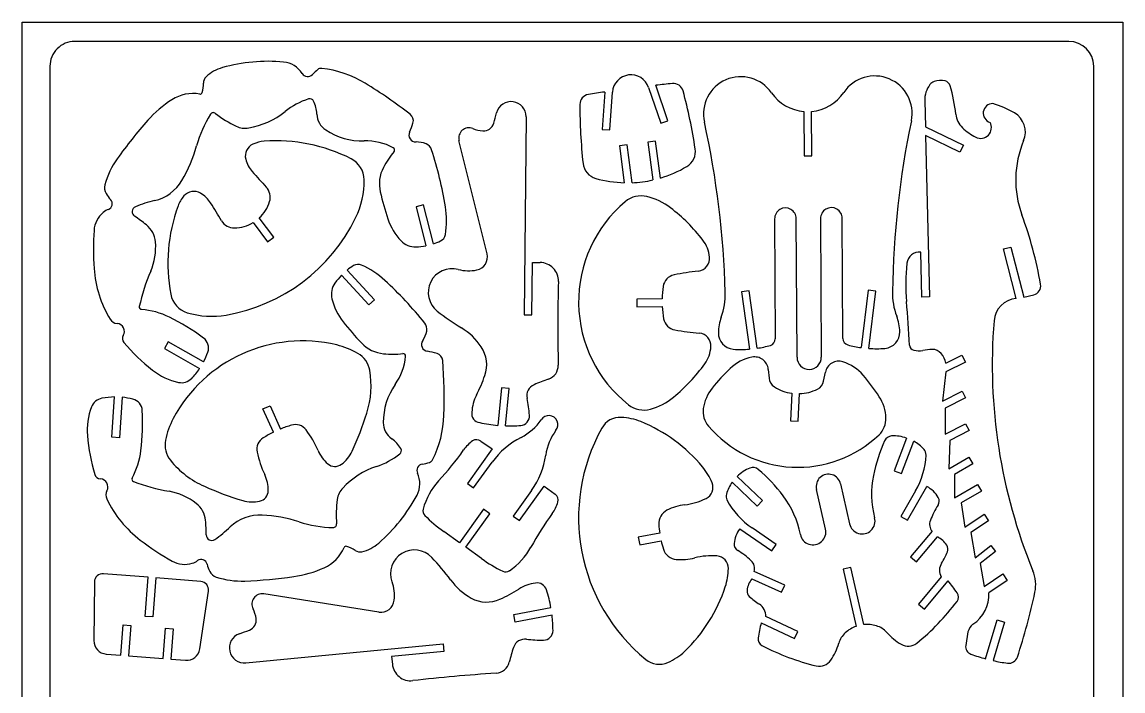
# Model space of a CAD drawing. Extents: x 0 to 207, y 0 to 252.
# Drawn here: x 0 to 206.9, y 126.2 to 252 of the extents above; entities that cross this region are included whole.
import ezdxf

# ---------------------------------------------------------------- set-up
doc = ezdxf.new("R2010")
doc.units = 0
doc.layers.add('WHITE', color=7, linetype='CONTINUOUS')

msp = doc.modelspace()

# ---------------------------------------------------------------- linework, layer by layer
at = {"layer": 'WHITE', "linetype": 'CONTINUOUS'}
for p, q in [((0, 251.950691), (206.867685, 251.950691)), ((0, 0), (0, 251.950691)), ((206.867685, 251.950691), (206.867685, 0)), ((196.707088, 248.302734), (9.911988, 248.302734)), ((5.242088, 243.632834), (5.242088, 10.138934)), ((52.637697, 242.275614), (52.630071, 242.270855)), ((201.376988, 10.138934), (201.377088, 243.632834)), ((121.375188, 233.381234), (119.108803, 240.054965)), ((171.376537, 240.759248), (171.374411, 240.764908)), ((33.386711, 238.414262), (33.385593, 238.407803)), ((109.478288, 238.793934), (109.015688, 231.762234)), ((110.457488, 231.669634), (110.927788, 238.770734)), ((110.927788, 238.770734), (110.93544, 238.770347)), ((117.712888, 239.657434), (120.002788, 232.918734)), ((53.835857, 237.491343), (53.833226, 237.498767)), ((169.610588, 237.143834), (169.733988, 232.255634)), ((182.417315, 236.611591), (182.4189, 236.617353)), ((49.440395, 235.123414), (49.44626, 235.11614)), ((94.705388, 234.152334), (94.366188, 196.919434)), ((146.919288, 235.139234), (146.965488, 226.789034)), ((148.415088, 226.796734), (148.369034, 235.144857)), ((109.015688, 231.762234), (110.457488, 231.669634)), ((120.002788, 232.918734), (121.375188, 233.381234)), ((169.733988, 232.255634), (176.873688, 228.785934)), ((181.89419, 233.096678), (181.888036, 233.093252)), ((82.106788, 229.680334), (82.115772, 229.682668)), ((87.380999, 208.400129), (82.106788, 229.680334)), ((176.233688, 227.483034), (169.780188, 230.621034)), ((169.780188, 230.621034), (170.543588, 200.281134)), ((69.766438, 228.330203), (69.762932, 228.323549)), ((113.688088, 228.870734), (112.253988, 228.678034)), ((112.253988, 228.678034), (113.163688, 221.746534)), ((114.62107, 221.754356), (113.688088, 228.870734)), ((119.038988, 229.572434), (117.597088, 229.379734)), ((117.597088, 229.379734), (118.531199, 222.266049)), ((119.948788, 222.633234), (119.038988, 229.572434)), ((176.873688, 228.785934), (176.233688, 227.483034)), ((17.883162, 226.260562), (17.888503, 226.25675)), ((146.965488, 226.789034), (148.415088, 226.796734)), ((15.57213, 221.351975), (15.567043, 221.353428)), ((75.452988, 217.590734), (74.049688, 217.235934)), ((74.049688, 217.235934), (75.884688, 209.895834)), ((77.287956, 210.258418), (75.452988, 217.590734)), ((43.424488, 214.259834), (46.138588, 210.643734)), ((47.302888, 211.515034), (44.581873, 215.130187)), ((141.406947, 214.961416), (141.537588, 192.424434)), ((145.623741, 188.939413), (145.47683, 214.992241)), ((150.042547, 215.015416), (150.188636, 188.970247)), ((154.236288, 192.493834), (154.105188, 215.038634)), ((154.105188, 215.038634), (154.112474, 215.038566)), ((46.138588, 210.643734), (47.302888, 211.515034)), ((74.003341, 209.693288), (74.003406, 209.687883)), ((184.398888, 209.294434), (185.802188, 209.656834)), ((186.804588, 200.003534), (184.398888, 209.294434)), ((185.802188, 209.656834), (188.240729, 200.252834)), ((129.184661, 207.79078), (129.17439, 207.789676)), ((169.094088, 200.242534), (168.878259, 208.708924)), ((61.085996, 205.33476), (66.208288, 199.772434)), ((95.815688, 196.904034), (95.908288, 206.765434)), ((95.908288, 206.765434), (97.349988, 206.750034)), ((97.349988, 206.750034), (97.350227, 206.757919)), ((65.136588, 198.793134), (60.009188, 204.360034)), ((100.780141, 203.187928), (100.785859, 203.187571)), ((136.649188, 201.414534), (135.215088, 201.221834)), ((135.215088, 201.221834), (136.710885, 190.473318)), ((138.145086, 190.642668), (136.649188, 201.414534)), ((159.016688, 201.545634), (157.651316, 190.754822)), ((160.458488, 201.368234), (159.016688, 201.545634)), ((159.093788, 190.604734), (160.458488, 201.368234)), ((163.551006, 201.31436), (163.541946, 201.314426)), ((188.240729, 200.252834), (190.096988, 200.665777)), ((190.096988, 200.665777), (190.095027, 200.67376)), ((66.208288, 199.772434), (65.136588, 198.793134)), ((120.264475, 199.941908), (115.500088, 199.864734)), ((115.500088, 199.864734), (115.523188, 198.415234)), ((170.543588, 200.281134), (169.094088, 200.242534)), ((22.42227, 197.958628), (22.421706, 197.951671)), ((94.366188, 196.919434), (95.815688, 196.904034)), ((115.523188, 198.415234), (120.287697, 198.492433)), ((164.343927, 196.664825), (164.350107, 196.667065)), ((16.557159, 196.083872), (16.562202, 196.086907)), ((182.641398, 195.786054), (182.633242, 195.786643)), ((127.265873, 193.495584), (127.266334, 193.501183)), ((141.537588, 192.424434), (141.532496, 192.424397)), ((164.929345, 193.758156), (164.922893, 193.758008)), ((27.479688, 191.830834), (26.762588, 190.566334)), ((26.762588, 190.566334), (33.370288, 186.811434)), ((34.110323, 188.060589), (27.479688, 191.830834)), ((133.649828, 190.457397), (133.650454, 190.466095)), ((71.544566, 189.633326), (71.543836, 189.640964)), ((173.596888, 187.829134), (176.611488, 189.317134)), ((176.611488, 189.317134), (177.251488, 188.014034)), ((140.211388, 186.680234), (140.365588, 184.999334)), ((173.573688, 186.202134), (172.956888, 180.727934)), ((177.251488, 188.014034), (173.573688, 186.202134)), ((31.880119, 184.970979), (31.87451, 184.976397)), ((86.972635, 185.538885), (86.967295, 185.540822)), ((150.619467, 184.467531), (150.951888, 186.132834)), ((90.063788, 183.195234), (89.392988, 176.132634)), ((91.505688, 183.056434), (90.063788, 183.195234)), ((90.842542, 176.046556), (91.505688, 183.056434)), ((144.636945, 182.176568), (144.374988, 177.026934)), ((145.816788, 176.957534), (146.086688, 182.108034)), ((172.956888, 180.727934), (176.650088, 182.601434)), ((176.650088, 182.601434), (177.305488, 181.306134)), ((16.893588, 173.904434), (17.379188, 181.483634)), ((18.828846, 181.422312), (18.343088, 173.811934)), ((177.305488, 181.306134), (173.450388, 179.355434)), ((45.274888, 179.232234), (46.601188, 179.825934)), ((47.248788, 174.852834), (45.274888, 179.232234)), ((46.601188, 179.825934), (48.57543, 175.453092)), ((173.450388, 179.355434), (173.450388, 174.474834)), ((112.608693, 177.651272), (112.608447, 177.645965)), ((144.374988, 177.026934), (145.816788, 176.957534)), ((173.450388, 174.474834), (177.282388, 176.456334)), ((177.282388, 176.456334), (177.953188, 175.168734)), ((18.343088, 173.811934), (16.893588, 173.904434)), ((177.953188, 175.168734), (174.329388, 173.295234)), ((26.954521, 173.357224), (26.960257, 173.356051)), ((88.321388, 171.714634), (83.679788, 165.245734)), ((86.224537, 173.210963), (88.321388, 171.714634)), ((166.218188, 173.765534), (163.905088, 167.620434)), ((165.261988, 167.111534), (167.552088, 173.171834)), ((174.329388, 173.295234), (174.151988, 167.975234)), ((77.155457, 169.699317), (77.148352, 169.702778)), ((174.151988, 167.975234), (177.899188, 170.180334)), ((177.899188, 170.180334), (178.639388, 168.931234)), ((84.859488, 164.397634), (88.329088, 169.231934)), ((163.905088, 167.620434), (165.261988, 167.111534)), ((178.639388, 168.931234), (175.200588, 166.911134)), ((14.718931, 166.086898), (14.719277, 166.093548)), ((139.108788, 162.022834), (134.382488, 166.571834)), ((175.200588, 166.911134), (175.200588, 162.547134)), ((83.679788, 165.245734), (84.859488, 164.397634)), ((95.738688, 163.919634), (92.276788, 159.085234)), ((93.448688, 158.244834), (98.090288, 164.713734)), ((98.090288, 164.713734), (100.179788, 163.210234)), ((133.433846, 165.469526), (138.106488, 160.981834)), ((150.990288, 156.641034), (149.294088, 164.127834)), ((153.796584, 165.143709), (153.804588, 165.145534)), ((153.804588, 165.145534), (155.493188, 157.658834)), ((167.868088, 163.819334), (165.100188, 159.054334)), ((166.356888, 158.329534), (170.034688, 164.652034)), ((175.200588, 162.547134), (179.533788, 165.053034)), ((180.266288, 163.796234), (176.449688, 161.591134)), ((179.533788, 165.053034), (180.266288, 163.796234)), ((100.689392, 161.737309), (100.694535, 161.735762)), ((138.106488, 160.981834), (139.108788, 162.022834)), ((176.449688, 161.591134), (177.158988, 157.003534)), ((86.694488, 160.372934), (82.199488, 154.104434)), ((83.379188, 153.256334), (87.874188, 159.524734)), ((87.874188, 159.524734), (86.694488, 160.372934)), ((99.63935, 159.586786), (99.633953, 159.590911)), ((177.158988, 157.003534), (180.767388, 159.432234)), ((180.767388, 159.432234), (181.576988, 158.229434)), ((92.276788, 159.085234), (93.448688, 158.244834)), ((165.100188, 159.054334), (166.356888, 158.329534)), ((181.576988, 158.229434), (178.307788, 156.032034)), ((58.444262, 156.947538), (58.444077, 156.940958)), ((82.199488, 154.104434), (79.229539, 156.222656)), ((119.817788, 155.893234), (115.793088, 155.129834)), ((134.850635, 156.70439), (140.897688, 152.577734)), ((141.714888, 153.772934), (137.165888, 156.880134)), ((146.255216, 155.6478), (146.24804, 155.646402)), ((150.984489, 156.639798), (150.990288, 156.641034)), ((171.01817, 156.237144), (166.966088, 151.436634)), ((168.076288, 150.503734), (172.023888, 155.183734)), ((178.307788, 156.032034), (179.071188, 151.251634)), ((60.530108, 153.177404), (60.524945, 153.179665)), ((86.347595, 151.128188), (83.379188, 153.256334)), ((95.62259, 153.272026), (95.631364, 153.267217)), ((115.793088, 155.129834), (116.062888, 153.703534)), ((116.062888, 153.703534), (120.086163, 154.474213)), ((140.897688, 152.577734), (141.714888, 153.772934)), ((179.071188, 151.251634), (182.016488, 153.564734)), ((182.016488, 153.564734), (182.910788, 152.423534)), ((130.581372, 151.614095), (130.580887, 151.607969)), ((166.966088, 151.436634), (168.076288, 150.503734)), ((173.869968, 152.39444), (173.875214, 152.392285)), ((182.910788, 152.423534), (180.034888, 150.164434)), ((31.99593, 150.240226), (31.997779, 150.234146)), ((155.716788, 149.470534), (154.305788, 149.146734)), ((154.305788, 149.146734), (156.734588, 138.383234)), ((158.15319, 138.70776), (155.716788, 149.470534)), ((172.79495, 150.267425), (172.786203, 150.273052)), ((180.034888, 150.164434), (180.798288, 145.854434)), ((23.717088, 147.596934), (15.28975, 148.25998)), ((23.138788, 140.256734), (23.717088, 147.596934)), ((25.166588, 147.481334), (24.588288, 140.141134)), ((33.593753, 146.815687), (25.166588, 147.481334)), ((36.483574, 147.645691), (36.48557, 147.65153)), ((80.524608, 147.107891), (80.518497, 147.103443)), ((91.567662, 148.822639), (91.563467, 148.828738)), ((137.127288, 147.303934), (142.701888, 144.775034)), ((143.303188, 146.093434), (137.574488, 148.691734)), ((172.703792, 147.667005), (168.469488, 142.562134)), ((169.587588, 141.636934), (174.005488, 146.964634)), ((180.798288, 145.854434), (184.290988, 148.221534)), ((185.108288, 147.018634), (181.669488, 144.690234)), ((184.290988, 148.221534), (185.108288, 147.018634)), ((13.596465, 146.710304), (13.502195, 135.700056)), ((33.398303, 134.134126), (35.020288, 145.021734)), ((69.516938, 146.754089), (69.523818, 146.75663)), ((142.701888, 144.775034), (143.303188, 146.093434)), ((67.071669, 141.072608), (45.406088, 144.466534)), ((43.408349, 141.686702), (43.400845, 141.682916)), ((92.407788, 140.603734), (99.385588, 141.891434)), ((168.469488, 142.562134), (169.587588, 141.636934)), ((18.551188, 132.955234), (18.998388, 138.676234)), ((18.998388, 138.676234), (20.447888, 138.560534)), ((24.588288, 140.141134), (23.138788, 140.256734)), ((92.669988, 139.177334), (92.407788, 140.603734)), ((99.598645, 140.456956), (92.669988, 139.177334)), ((138.86987, 139.030857), (145.145988, 136.116334)), ((145.755088, 137.427234), (139.742338, 140.22588)), ((181.052688, 132.292134), (183.203788, 139.601434)), ((184.591688, 139.192734), (182.463738, 131.945371)), ((183.203788, 139.601434), (184.591688, 139.192734)), ((20.447888, 138.560534), (19.992988, 132.847234)), ((26.531288, 132.330634), (26.986188, 138.044034)), ((26.986188, 138.044034), (28.428088, 137.936034)), ((28.428088, 137.936034), (27.980888, 132.215034)), ((42.748978, 137.673878), (42.745679, 137.682559)), ((145.145988, 136.116334), (145.755088, 137.427234)), ((177.745706, 137.31904), (177.313293, 134.81219)), ((42.051718, 131.525557), (79.122988, 135.121734)), ((79.122988, 135.121734), (79.261788, 133.672234)), ((138.316326, 136.209898), (138.32208, 136.208986)), ((15.821788, 133.171034), (18.551188, 132.955234)), ((19.992988, 132.847234), (26.531288, 132.330634)), ((79.261788, 133.672234), (69.446688, 132.723834)), ((69.446688, 132.723834), (69.585488, 131.289734)), ((27.980888, 132.215034), (30.71023, 131.997943)), ((151.958253, 132.01175), (151.953243, 132.015194))]:
    msp.add_line(p, q, dxfattribs=at)
for centre, radius, start, end in [((9.911888, 243.632934), 4.6698, 89.998773, 180.001227), ((196.707088, 243.632734), 4.67, 0.001227, 90), ((46.280813, 212.648023), 31.915, 84.821773, 105.690752), ((48.750719, 239.89129), 4.56, 31.525509, 84.834447), ((39.662367, 236.211168), 7.44, 105.696325, 133.156148), ((53.671488, 242.911134), 1.2225, -148.4162, -42.709), ((62.360585, 234.751183), 10.6975, 129.404566, 136.742538), ((56.212638, 242.247615), 1.0025, 83.629309, 129.876777), ((54.006088, 223.25284), 20.125, 58.614358, 83.386592), ((28.824336, 240.251733), 5.257673, -17.254224, 2.09478), ((35.642638, 240.495724), 1.565, 133.091274, 181.89713), ((16.369244, 161.474656), 92.465, 52.276976, 58.641587), ((114.412203, 238.541263), 3.484302, 18.683657, 176.230232), ((151.501704, -42.665689), 284.570322, 95.910113, 96.536199), ((122.386028, 238.505901), 1.895292, 15.195807, 95.631678), ((135.060888, 234.661134), 7.015, 34.7031, 192.4334), ((160.223466, 234.789788), 7.021434, -11.643169, 145.83994), ((174.406497, 237.267375), 4.7975, 142.377534, 181.4756), ((171.988126, 239.134061), 1.7425, 110.62214, 142.449881), ((172.609888, 237.467734), 3.515, 76.177, 110.5413), ((173.134791, 239.609348), 1.31, 15.749016, 76.090337), ((32.165737, 231.09034), 7.425, 80.535237, 122.651607), ((33.455088, 238.809334), 0.4075, -99.8193, -16.6986), ((106.709108, 236.457444), 1.888819, 99.116367, 179.994241), ((151.165527, -42.702758), 284.566712, 98.423787, 99.048855), ((27.995676, 213.130451), 99.637048, 8.667645, 15.050178), ((147.595725, 243.345912), 8.234509, -145.272633, -94.711962), ((147.590088, 243.342934), 8.235, -84.5723, -34.0471), ((143.251097, 231.005831), 32.4075, 6.421548, 16.048497), ((39.851735, 219.081936), 21.6825, 122.631706, 138.388044), ((58.482588, 223.650934), 14.6075, 108.5593, 128.2439), ((54.087984, 236.758043), 0.775433, 26.593404, 108.974276), ((49.508023, 234.471899), 5.89427, 1.840625, 26.535421), ((91.89111, 234.17792), 2.814395, -0.520895, 165.44119), ((204.453303, 236.240792), 99.633251, 179.875301, 186.254962), ((182.388704, 234.822415), 1.795192, 89.036191, 254.010245), ((177.675588, 219.888334), 17.3825, 59.6594, 74.1698), ((55.420542, 222.338361), 23.489401, 148.511585, 164.343948), ((35.947186, 234.25902), 0.657136, 52.365618, 147.975241), ((49.216988, 251.238377), 20.8925, -128.020305, -115.425503), ((39.931788, 247.190434), 15.3725, -80.032, -51.7621), ((59.122595, 234.772305), 3.725, -178.291103, -123.662021), ((72.008364, 233.410932), 1.5225, -17.038404, 52.106058), ((3.783564, 256.99634), 88.2, -15.838091, -14.518412), ((179.626288, 235.100634), 4.1975, -173.567352, -134.0342), ((184.343348, 231.280479), 4.1825, -22.825473, 59.658147), ((87.681288, 176.587534), 85.6625, 138.3823, 144.5618), ((41.920279, 235.883962), 3.8925, -115.45848, -80.051785), ((60.67966, 236.8269), 13.355, -24.666794, -16.809234), ((83.971959, 230.151032), 1.914366, 67.743507, 194.161591), ((86.977047, 237.510506), 6.035, -112.197394, -93.708034), ((86.72235, 233.473514), 1.99, -93.907212, -16.005706), ((-37.579928, 196.61904), 169.7675, 1.524931, 12.426489), ((333.291588, 198.746834), 169.76, 168.2308, 179.1334), ((183.957266, 239.536645), 10.397112, -134.200799, -117.27043), ((180.115742, 232.103452), 2.029958, -117.02397, 29.182728), ((63.894534, 241.9119), 12.3125, -123.728855, -88.201259), ((73.995934, 230.706364), 1.300523, 155.129749, 271.683273), ((205.810685, 222.272017), 19.098373, 157.248652, 200.150019), ((6.073533, 236.181409), 27.7625, -30.311153, -15.682008), ((44.417721, 226.757609), 2.466023, 114.527933, 193.942578), ((45.945993, 223.427456), 6.130107, 94.113909, 114.601677), ((47.721386, 198.441174), 31.179383, 63.10066, 94.074057), ((64.620088, 218.693234), 10.9175, 61.8966, 91.7798), ((84.228012, 215.903141), 18.5, 140.721329, 151.933216), ((69.547735, 227.915651), 0.468705, -39.843177, 62.185493), ((74.15219, 224.832926), 4.575, 67.335191, 91.47862), ((75.206598, 227.342968), 1.8525, 17.949251, 67.513457), ((7.614232, 205.415914), 72.9125, 9.32955, 17.972525), ((123.217236, 227.644448), 3.315703, -59.364205, 8.700491), ((30.401788, 217.351734), 15.365, 144.5626, 164.9037), ((47.401046, 227.513892), 5.543698, -165.900623, -138.365878), ((59.808772, 222.248911), 4.478956, 0.77254, 63.20763), ((154.246025, 322.164289), 148.283128, -138.459696, -136.947593), ((73.672952, 221.532716), 6.5375, 151.945277, 193.37902), ((108.707109, 225.749757), 3.314015, -173.688818, -105.641943), ((113.741521, 243.666566), 21.930145, -73.557841, -59.394002), ((17.594707, 220.796377), 2.0975, 164.639828, 210.207579), ((23.079452, 226.242081), 8.065, -76.977436, -30.326915), ((48.432586, 222.09374), 15.856201, -25.961897, 0.778945), ((113.753184, 243.663614), 21.925007, -105.718185, -91.540692), ((113.742094, 243.666694), 21.929961, -87.702909, -77.385991), ((21.102733, 222.850156), 6.1625, -149.70052, -136.306789), ((32.292552, 217.643668), 2.47189, 59.878418, 139.193055), ((30.751379, 214.988126), 5.542251, 32.25915, 59.874192), ((43.856115, 219.03188), 2.787141, -17.369938, 43.10074), ((128.665559, 234.637554), 63.07, -166.59886, -161.81475), ((116.334664, 214.62166), 4.664135, 76.539205, 130.111821), ((15.821486, 217.806417), 1.140299, -68.973857, 43.622935), ((21.709495, 216.294088), 1.017308, 112.507792, 236.532061), ((29.959542, 196.511957), 22.450831, 103.03255, 112.632435), ((58.586216, 206.604872), 31.187457, 159.794987, 190.772271), ((35.081426, 215.262741), 6.138832, 139.383479, 159.860292), ((-90.010069, 138.886401), 148.282573, 30.710013, 32.219927), ((39.785288, 220.296934), 7.05, -47.1277, -17.3054), ((63.718403, 214.64075), 16.055, -9.378571, 9.302392), ((129.213813, 199.360087), 24.633813, 130.15154, 231.659408), ((114.694542, 207.756911), 11.722093, 52.401697, 76.553421), ((18.325336, 212.469276), 4.8075, 129.500202, 176.114204), ((17.4815, 213.497308), 3.4775, 111.082209, 129.546152), ((4.889726, 190.770459), 29.55, 51.276514, 56.618467), ((32.656419, 229.796577), 33.412424, -80.160754, -25.99469), ((101.51516, 190.664389), 33.30566, 37.545407, 52.378289), ((143.441888, 214.976834), 2.035, 0.4338, 180.4341), ((152.077488, 215.030834), 2.035, 0.2177, 180.4341), ((115.771979, 189.227695), 76.8125, 10.073947, 20.153994), ((20.502374, 210.24472), 4.59, 4.891179, 51.254229), ((39.877788, 216.040934), 2.7925, -149.2536, -88.8922), ((39.782364, 220.304517), 7.057143, -88.786843, -58.929622), ((79.02393, 218.327054), 10.8175, -161.831471, -136.11604), ((65.360288, 209.286734), 51.949983, 176.1277, 184.04262), ((77.926289, 212.292927), 1.654434, -64.564221, -9.338186), ((13.642083, 209.661932), 11.475, -23.302115, 4.869874), ((73.910888, 213.411734), 3.725, -136.0904, -88.5768), ((73.723657, 221.129869), 11.44, -88.599097, -79.111325), ((73.718188, 221.121934), 11.435, -71.8094, -64.5234), ((122.948188, 207.143234), 6.27, 5.9279, 37.5041), ((84.959588, 207.798634), 2.495, -78.7596, 13.9503), ((126.791888, 207.536935), 2.39587, -83.084215, 6.055435), ((168.628328, 206.357167), 2.365, 83.933712, 173.824576), ((34.866088, 207.135534), 21.38, -175.9468, -148.8839), ((58.05627, 190.537981), 36.881443, 156.706108, 167.567841), ((68.202334, 196.383933), 11.435015, 121.213813, 128.486387), ((63.142989, 204.677438), 1.720407, 67.085031, 120.248579), ((57.284343, 191.59411), 16.055239, 47.340317, 66.006806), ((80.81966, 201.119445), 4.480895, 75.545782, 231.412492), ((83.925421, 213.055376), 7.8525, -104.659769, -78.835085), ((97.311588, 203.288134), 3.47, -1.6548, 89.362), ((134.597261, 143.449634), 62.165, 96.945102, 101.206031), ((203.281514, 202.588611), 37.2225, 173.795416, 184.886658), ((61.870969, 200.779667), 3.727012, 145.384616, 192.862707), ((68.200749, 196.382972), 11.433948, 135.760062, 145.270943), ((18.819273, 149.717706), 72.916412, 38.770349, 47.411301), ((397.253811, 194.855993), 296.585, 178.390252, 181.424695), ((123.028729, 201.885544), 2.595, 101.38973, 171.654808), ((32.31613, 201.581743), 4.441522, -169.544763, -106.677822), ((139.047188, 199.517834), 18.7875, 171.6006, 178.7066), ((119.367207, 200.788315), 12.765, -19.725284, 1.56473), ((176.302988, 201.121534), 12.7625, 179.134, 200.4386), ((189.688935, 202.363137), 1.7375, -76.48371, 9.960282), ((68.783877, 202.354067), 10.816936, -167.158635, -141.429299), ((-79.638646, 178.396353), 246.730106, 2.981429, 4.887539), ((187.234284, 195.406887), 4.616687, 95.340499, 175.281681), ((22.461023, 198.3878), 0.430919, 167.924851, 264.840361), ((21.134188, 183.195234), 14.8125, 63.675, 85.0135), ((35.652488, 212.494134), 15.8525, -106.9101, -80.1437), ((105.619076, 232.508372), 44.484295, -128.339003, -121.229342), ((139.048068, 199.501622), 18.787495, -176.920818, -169.813742), ((155.593288, 193.411234), 9.3425, 2.1281, 20.3954), ((17.980688, 196.942634), 1.662547, -148.899, -94.255412), ((17.744454, 193.793854), 1.495082, -30.468111, 85.670422), ((8.85036, 158.384615), 42.4975, 53.547773, 63.66511), ((109.666537, 234.90189), 63.073536, -141.467765, -136.690106), ((74.218859, 194.210962), 1.861758, -10.679019, 38.817622), ((76.31906, 184.220683), 11.9975, 33.819719, 58.680233), ((123.110746, 196.638294), 2.595, -169.80717, -99.434654), ((140.173629, 193.321173), 9.340779, 160.234274, 178.500781), ((284.100288, 187.520734), 101.795, 175.3427, 202.3341), ((20.031157, 192.454493), 1.155, 149.783982, 220.381048), ((32.713593, 190.685882), 2.3375, -18.996003, 53.611009), ((71.563884, 194.728709), 4.566724, -34.998543, -10.889742), ((132.817288, 255.417234), 62.17, -99.3794, -95.123), ((127.049988, 191.105934), 2.405, -4.04548, 84.8389), ((133.865807, 193.489156), 3.030722, 178.555458, 265.925326), ((140.258531, 192.409306), 1.274055, -73.909233, 0.678671), ((155.516188, 192.501534), 1.28, -179.655307, -105.3764), ((161.895973, 193.642917), 3.029107, -85.252384, 2.177487), ((48.101594, 216.386444), 38.0425, -139.552247, -128.333091), ((52.711121, 164.498932), 27.52, 76.527179, 152.011018), ((55.619445, 176.627614), 15.0475, 60.061045, 76.536691), ((68.527827, 196.126771), 6.541217, -136.655345, -95.194534), ((76.369683, 191.359431), 1.3025, 144.842783, 261.514583), ((81.267205, 187.538465), 6.04, -19.31343, 33.797489), ((123.191939, 191.379431), 6.272651, -35.696256, -4.051302), ((135.076288, 210.474134), 20.0675, -94.0762, -85.3278), ((135.076288, 210.474134), 20.0675, -81.2036, -73.9881), ((160.476351, 210.62418), 20.069186, -105.311393, -98.092105), ((160.492656, 210.620399), 20.064488, -93.997823, -85.271428), ((167.790883, 191.287126), 1.035, -176.799756, -102.84032), ((171.342532, 178.684658), 11.739546, 91.453789, 100.277139), ((171.095358, 188.365181), 2.05587, 39.383875, 91.412157), ((22.217773, 194.359124), 13.4575, -27.906601, -19.237789), ((60.866161, 185.725668), 4.545, 9.750235, 60.136074), ((69.633456, 208.02845), 18.494133, -95.267458, -84.068691), ((61.179813, 190.109475), 10.925, -35.068949, -5.172781), ((71.590088, 189.170734), 0.4725, -5.6174, 95.6176), ((74.188488, 176.865134), 13.35498, 73.532263, 81.4349), ((77.53484, 188.212666), 1.524341, 4.428855, 73.244195), ((-13.128953, 181.171344), 92.46115, -1.923303, 4.440712), ((138.789302, 180.827451), 8.3, 101.390552, 133.474277), ((137.658964, 186.452438), 2.562569, 5.099965, 101.453969), ((147.906188, 188.954834), 2.2825, -179.6129, 0.3869), ((168.506208, 194.329173), 4.16, -103.134902, -79.727168), ((169.201841, 186.796561), 4.514715, 13.221301, 39.522773), ((31.931128, 195.915143), 11.955, -128.39324, -102.150509), ((22.200912, 194.331491), 13.465, -44.041048, -33.951379), ((48.520876, 183.626364), 17.0675, -17.614142, 9.677262), ((98.051588, 187.405034), 2.71, -71.409428, 1.6271), ((101.261858, 207.174965), 33.299067, -50.565671, -35.751236), ((158.543769, 160.014856), 36.995, 133.498782, 141.2965), ((153.46636, 185.639031), 2.5625, 72.678945, 168.889393), ((151.7605, 180.15837), 8.3025, 40.620681, 72.701251), ((29.970088, 186.819134), 2.65, -102.0948, -44.0569), ((59.739388, 195.053534), 28.8475, -27.2636, -19.2582), ((109.146688, 154.397434), 32.1125, 108.5785, 113.7586), ((142.509046, 185.200282), 2.152857, -174.644211, -122.150112), ((148.512519, 184.886171), 2.148137, -63.765298, -11.238017), ((129.977567, 161.483161), 36.995, 32.823579, 40.610494), ((80.189369, 176.749666), 12.309626, 144.873699, 180.395462), ((97.087847, 181.721381), 2.246095, 113.031985, 192.630198), ((135.826757, 178.217314), 7.885, 141.298884, 172.099662), ((145.796075, 190.397812), 8.302556, -122.268633, -98.025349), ((145.787483, 190.411991), 8.309346, -87.936432, -63.753938), ((15.521088, 178.638634), 2.6525, 100.722, 158.6631), ((17.558359, 168.021751), 13.463075, 90.762532, 100.834763), ((17.541188, 168.021534), 13.4625, 75.8444, 84.5114), ((20.263026, 178.805796), 2.340059, 3.268152, 75.889281), ((92.362841, 178.240155), 7.853717, 152.727338, 177.092605), ((71.605594, 176.246851), 23.817686, 4.385137, 12.077305), ((116.822534, 183.699322), 4.663753, -128.291195, -74.619597), ((114.969021, 190.504789), 11.717104, -74.706919, -50.555815), ((154.444705, 177.255022), 7.885, 2.096851, 32.887009), ((24.206517, 175.294172), 11.959574, 158.878596, 185.148505), ((-19.83624, 176.602864), 42.499786, -6.970433, 3.151304), ((4.931193, 197.428063), 62.79, -24.599501, -17.581436), ((59.168788, 178.738834), 20.1225, -26.6829, -1.9099), ((86.167591, 178.345463), 1.674205, 169.919209, 264.010074), ((93.54844, 177.929095), 1.81045, -85.101542, 4.399022), ((98.980632, 176.272854), 1.7075, -37.603083, 146.345381), ((132.138825, 178.723495), 4.1625, 172.02353, 220.421022), ((41.697488, 170.357734), 15.045, 152.0294, 168.5), ((57.505111, 153.908372), 23.321967, 107.136204, 112.512633), ((51.374182, 173.788305), 2.518121, 36.671541, 107.107723), ((71.61318, 176.696391), 3.733279, -179.513687, -125.061159), ((91.590427, 200.599151), 24.565, -103.171507, -95.132199), ((91.598188, 200.604934), 24.57, -91.7624, -85.0856), ((89.223488, 182.886734), 10.08, -63.2194, -34.21214), ((112.373555, 173.764299), 3.894078, 86.538177, 151.971121), ((112.174124, 166.770323), 10.884311, 67.842091, 87.713085), ((105.142503, 149.527772), 29.505514, 39.659542, 67.824398), ((145.778066, 190.350495), 22.085, -139.558309, -46.301446), ((158.161967, 177.398062), 4.165, -46.370194, 2.001468), ((50.18048, 177.578598), 38.033784, -174.935298, -163.723839), ((46.643645, 171.650682), 2.518256, 121.401995, 191.791263), ((57.502126, 153.907135), 23.320661, 116.08267, 121.458459), ((38.11194, 163.889311), 19.067354, 23.266671, 36.729064), ((100.51488, 160.505745), 14.987992, 116.765075, 144.393724), ((108.37706, 169.164219), 10.075, 142.975406, 172.004672), ((139.062588, 158.823034), 34.48, 150.8956, 230.6439), ((163.470658, 172.624316), 1.53, 92.503888, 155.847008), ((163.775185, 166.432702), 7.729081, 71.574009, 92.75402), ((31.412969, 172.4448), 4.545, 168.434073, 218.91623), ((66.087107, 168.811834), 5.895, 30.299169, 54.996958), ((70.505837, 171.393236), 0.7775, -52.15085, 30.337897), ((88.606856, 167.572016), 6.888283, 124.909703, 144.925162), ((85.437688, 172.107834), 1.355, 54.5002, 124.7781), ((190.634572, 160.516898), 31.27, 155.970311, 168.518765), ((163.783024, 166.431569), 7.7225, 42.384607, 60.786674), ((7.63668, 173.232953), 14.820962, -28.261797, -6.928027), ((62.844726, 175.062098), 19.074605, -168.122255, -154.682435), ((61.941817, 174.149524), 6.8775, -156.627127, -130.676649), ((56.302838, 173.913775), 6.2925, -53.89986, -24.640446), ((61.96667, 182.272196), 14.6075, -71.56444, -51.885657), ((76.264753, 170.150294), 0.998366, -73.100199, -26.853769), ((35.922488, 204.614334), 57.515, -42.577, -35.11534), ((83.549653, 172.65644), 14.996812, -35.632041, -8.014324), ((155.070447, 171.282717), 14.814915, -30.250066, -2.714971), ((168.407881, 170.650374), 1.4625, -2.719948, 42.44223), ((41.161866, 180.308301), 17.07, -141.103169, -113.827338), ((58.800287, 170.487355), 2.0525, -130.800223, -53.873862), ((71.458988, 153.834534), 15.372575, 108.480681, 136.748), ((75.425206, 167.666795), 1.22714, 99.548067, 205.046021), ((73.409688, 179.424934), 10.7025, -80.2527, -72.9094), ((118.88396, 160.92234), 11.654357, 22.430879, 39.649808), ((139.742729, 161.005679), 7.7275, 112.737785, 133.920358), ((137.347285, 166.721522), 1.53, 49.314895, 112.736925), ((118.045447, 144.102728), 31.265, 36.974825, 49.513846), ((14.781365, 167.24144), 1.156229, -163.805542, -93.095365), ((14.642188, 164.598034), 1.4975, -28.9401, 87.0492), ((21.070719, 166.013656), 0.43, 152.047759, 249.02989), ((34.052533, 200.086907), 36.8925, -110.858023, -100.007765), ((39.376822, 163.976142), 6.88, -0.790724, 25.196553), ((70.183855, 165.201616), 4.565004, -27.959977, 25.227608), ((87.587849, 157.141094), 12.649222, 137.413767, 164.940236), ((151.536637, 164.674329), 2.308177, 11.733246, 193.69567), ((177.303408, 163.207725), 17.67, 168.465117, 194.448583), ((17.410667, 163.072485), 1.663479, 151.218531, 205.875813), ((25.65734, 152.450542), 11.477976, 51.852851, 80.046511), ((59.653154, 222.113864), 62.7825, -113.851552, -106.838853), ((44.227462, 163.884308), 2.028707, -77.967987, -0.08787), ((63.102539, 161.700577), 3.896227, 136.796532, 172.183698), ((127.517153, 164.488573), 2.313586, -64.203255, 22.374949), ((139.743396, 161.00788), 7.727659, 144.734882, 163.144662), ((167.427718, 159.834699), 5.4775, 30.224732, 61.579316), ((35.198224, 171.582307), 21.38183, -154.408866, -127.340311), ((29.908673, 157.864088), 4.594641, 5.527338, 51.846692), ((43.293488, 168.044634), 6.2925, -106.8808, -77.5473), ((79.937434, 159.342306), 20.895483, 172.055211, 184.643242), ((46.067381, 178.096062), 31.912218, -48.971512, -28.107604), ((94.080888, 163.649634), 6.885, -36.1642, -16.1395), ((99.384151, 162.11034), 1.3575, -15.949655, 54.118904), ((122.794468, 174.352624), 13.249901, -82.513977, -64.378813), ((133.743379, 162.819924), 1.46, 162.927103, 208.13814), ((145.524503, 169.114996), 14.8175, -151.880763, -124.340112), ((128.910139, 152.274787), 17.67, 11.004685, 36.994491), ((170.973989, 161.897343), 1.375, -32.511079, 30.346638), ((44.698465, 151.243842), 8.061294, 87.051933, 133.730475), ((43.667859, 131.565946), 27.766158, 72.389559, 87.016455), ((76.579758, 160.107033), 1.248577, 165.118365, 224.845567), ((146.086688, 125.669034), 57.52, 143.8614, 151.3221), ((122.42163, 157.704069), 2.79, 116.231876, 184.10108), ((125.905845, 150.633422), 10.6725, 97.45713, 116.232542), ((185.971414, 152.241292), 16.462115, 147.202577, 158.356869), ((5.065897, 155.511837), 29.548522, 0.081628, 5.427363), ((59.176588, 180.419534), 23.49, -107.6143, -91.787), ((58.462735, 157.597276), 0.65, -91.62854, 4.72263), ((95.787864, 179.290848), 28.395768, -135.041448, -125.670746), ((139.572242, 158.903531), 19.9825, -175.985389, -171.335596), ((157.857732, 158.167023), 2.418537, -167.87047, 15.144207), ((172.554193, 157.561966), 2.028427, 158.271103, 220.777803), ((35.629387, 155.552472), 1.015, 179.917471, 304.218806), ((23.631372, 173.318007), 22.4525, -55.958354, -46.361562), ((139.277862, 153.479074), 5.4775, 143.925972, 175.227493), ((148.623388, 156.109134), 2.42, -168.9765, 12.6669), ((170.0821, 151.288389), 4.3525, 32.506136, 63.504227), ((53.73598, 195.884204), 51.947017, -127.338239, -119.430136), ((53.733188, 156.178534), 7.430041, -65.935269, -23.8235), ((60.895988, 153.017334), 0.405, 73.6106, 156.3706), ((59.589718, 148.351716), 5.25, 54.909273, 74.301192), ((62.134657, 159.633883), 7.437549, -76.436053, -48.984448), ((84.535688, 159.332034), 12.645, -56.213, -28.6607), ((139.57547, 158.897687), 19.985, -167.212265, -162.561249), ((135.192158, 153.821167), 1.3775, 175.268146, 238.303595), ((172.603146, 152.896005), 1.3625, -21.599763, 32.465238), ((63.510505, 153.918855), 1.559244, -125.37583, -76.330401), ((73.732297, 148.2614), 4.476744, 43.371042, 199.67583), ((44.665988, 120.773034), 44.4825, 36.2939, 43.3987), ((102.886088, 174.212734), 28.3975, -125.619, -116.252), ((123.171273, 153.751362), 2.7925, -162.431554, -94.738589), ((123.815471, 161.607495), 10.675, -94.701031, -75.89408), ((129.625288, 138.398634), 13.25, 85.8621, 104.012), ((130.419404, 149.309582), 2.304053, -0.981103, 85.981045), ((125.80342, 138.651324), 16.462695, 47.117224, 58.241504), ((162.023788, 157.080434), 12.745, -32.3143, -21.5826), ((30.568113, 154.831134), 4.807816, -119.355462, -72.723793), ((30.972388, 153.557034), 3.4775, -72.8506, -54.4032), ((33.662494, 149.803037), 1.140852, 13.232457, 125.712179), ((40.772088, 151.452134), 6.1575, -166.9731, -153.5312), ((47.929181, 169.195962), 21.682757, -81.705742, -65.957843), ((121.072201, 149.447832), 11.652273, -18.08531, -0.873814), ((135.616539, 149.232802), 2.031335, -15.447839, 46.830534), ((174.961588, 148.899934), 2.5725, 147.7396, 208.6379), ((15.166388, 146.694834), 1.57, 85.4934, 179.4354), ((37.141204, 149.639194), 2.099174, -153.656196, -108.257044), ((41.281188, 162.254234), 15.37, -108.1805, -87.8438), ((38.633968, 232.494639), 85.660272, -87.842042, -81.661123), ((90.196266, 154.202892), 11.995, -143.736717, -118.831504), ((90.871312, 149.857104), 1.239603, -116.133774, -56.056981), ((140.552693, 144.623294), 4.349624, 141.954117, 173.010905), ((134.751822, 116.21292), 49.865, 34.78115, 38.075503), ((183.535388, 146.201434), 6.9275, -11.8229, 22.369997), ((33.470682, 145.253662), 1.566866, -8.512229, 85.495018), ((62.121988, 144.119734), 7.8575, -6.1974, 19.6084), ((77.939429, 169.766472), 28.845, -65.697992, -57.695099), ((97.54949, 138.745481), 7.854542, 97.892215, 122.278334), ((96.733188, 144.636234), 1.9075, 18.1419, 97.9009), ((75.201603, 137.583901), 24.564609, 10.09933, 18.1359), ((104.102714, 155.005028), 29.508529, -46.276837, -18.11397), ((137.582507, 144.98498), 1.3575, 172.908958, 227.109965), ((45.112187, 142.569989), 1.919182, 81.191139, 207.402651), ((67.450673, 143.541183), 2.4975, -98.72855, -6.199333), ((87.328446, 148.98392), 6.04, -118.873655, -65.736532), ((145.336948, 153.33451), 12.7525, -132.884386, -122.172078), ((140.476452, 169.460723), 44.0025, -51.102828, -36.859535), ((174.590084, 143.878884), 1.3625, -36.649134, 34.881885), ((175.101774, 144.314486), 6.578454, -57.129523, 3.274401), ((81.401202, 167.700914), 111.3, -18.374385, -11.883329), ((38.035088, 138.915234), 6.0375, 8.8129, 27.2849), ((137.173588, 140.364734), 2.5725, -3.0941, 57.7397), ((42.035397, 139.531538), 1.99, -68.986779, 8.923814), ((75.206188, 137.550534), 24.565, 0.1079, 6.7949), ((187.529288, 128.120834), 49.8675, 167.3626, 170.6658), ((158.769703, 132.635065), 6.103909, 73.106968, 95.796932), ((180.158288, 136.825734), 2.4625, 127.1208, 168.4439), ((41.78008, 134.326852), 2.814434, 109.480178, 275.538571), ((11.272788, 220.073434), 88.1975, -70.4119, -69.0934), ((97.95744, 137.596811), 1.813705, -89.213137, -0.000499), ((157.528588, 134.011434), 4.245, 132.3507, 163.6398), ((158.767924, 132.635606), 6.096694, 109.482225, 132.247915), ((159.314333, 134.415862), 4.241695, 41.768556, 73.156333), ((171.132101, 144.99573), 11.62, -138.138665, -120.701238), ((16.014581, 135.676126), 2.5125, 179.45428, 265.599179), ((94.511946, 133.703128), 2.28, 82.7841, 161.253285), ((97.744911, 159.598764), 23.816672, -97.106792, -89.428791), ((139.663351, 135.989107), 1.365, 170.691417, 242.368296), ((159.458629, 173.752891), 44.0025, -117.661967, -103.417426), ((142.313514, 138.479298), 11.6125, -33.844928, -16.366386), ((166.502052, 137.196528), 2.55, -120.720662, -51.003275), ((178.832868, 134.595124), 1.535, 171.870477, 250.060087), ((30.910788, 134.504934), 2.515, -94.5739, -8.4785), ((122.764563, 124.12358), 32.1125, 161.268689, 166.45578), ((116.982028, 141.545158), 10.87939, -66.186928, -46.301078), ((189.827708, 165.088498), 33.95, -109.832605, -104.979232), ((185.398887, 133.155959), 1.715, -97.68434, -18.337627), ((73.039688, 131.621334), 3.47008, -174.516462, -83.4911), ((88.90758, 132.276646), 2.712317, -86.411885, -13.48429), ((119.749106, 135.267744), 4.01917, -129.409502, -66.143858), ((149.833888, 133.433234), 2.55, -103.2801, -33.7861), ((189.84994, 165.084717), 33.9525, -102.56489, -97.923493), ((107.605378, -166.433547), 296.5825, 93.581705, 96.616335)]:
    msp.add_arc(centre, radius, start, end, dxfattribs=at)

doc.saveas('drawing.dxf')
